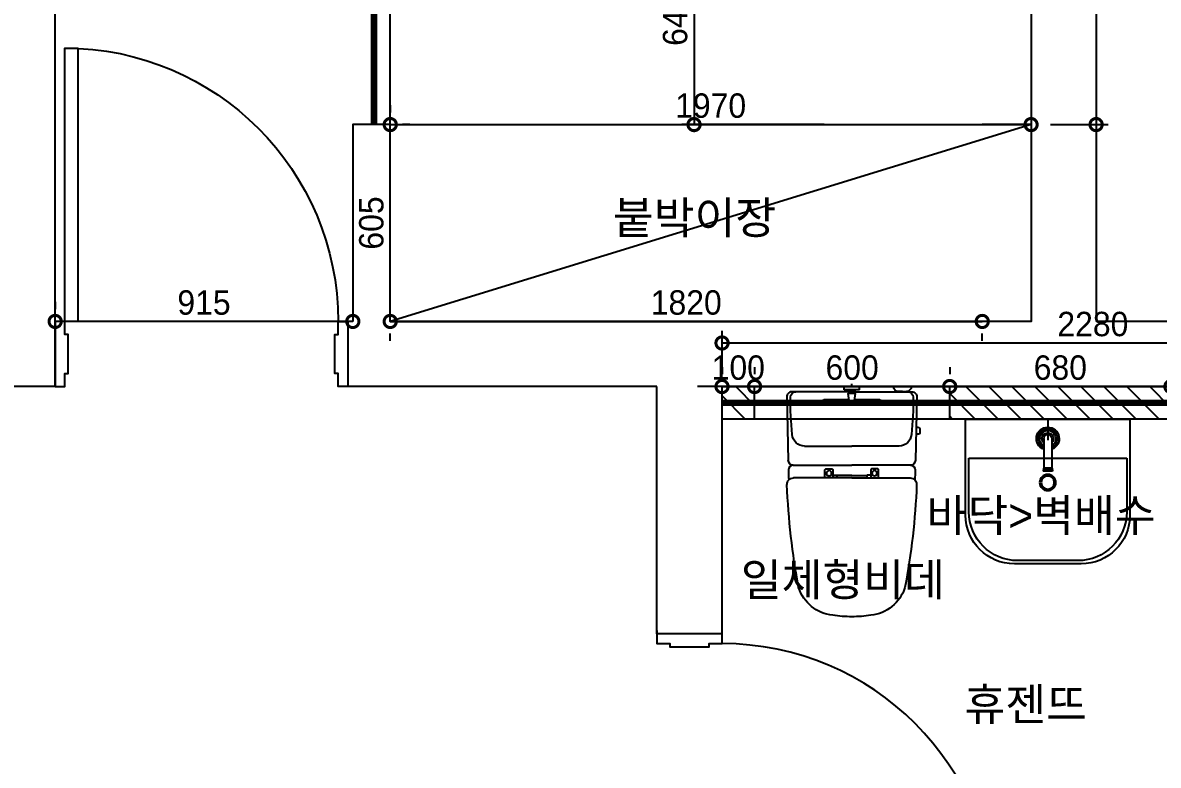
# Model space of a CAD drawing. Header units: inches. Extents: x -53835 to 52744, y -79586 to -50910.
# Drawn here: x 2999 to 6490, y -58781 to -56499 of the extents above; entities that cross this region are included whole.
import ezdxf

# ---------------------------------------------------------------- set-up
doc = ezdxf.new("R2010")
doc.units = ezdxf.units.IN
doc.header["$LTSCALE"] = 50
doc.header["$MEASUREMENT"] = 0
doc.linetypes.add('HID', pattern=[2.5, 1.5, -1])
doc.linetypes.add('HIDDEN', pattern=[0.375, 0.25, -0.125])
for name, color, linetype in [('0-ELC TEXT', 7, 'Continuous'), ('03-WAL NEW', 3, 'Continuous'), ('06-FUR', 6, 'Continuous'), ('06-LIGHT', 4, 'Continuous'), ('07-DIM WAL', 5, 'Continuous'), ('CO-BATH', 6, 'Continuous'), ('CO-DO-FR', 7, 'Continuous'), ('CO-DOOR', 8, 'Continuous'), ('E-HAT', 251, 'Continuous'), ('fin', 5, 'Continuous'), ('HL', 6, 'HIDDEN'), ('도면층2', 2, 'Continuous'), ('도면층4', 4, 'Continuous')]:
    doc.layers.add(name, color=color, linetype=linetype)
doc.styles.add('스타일1', font='HY울릉도M.TTF')
doc.styles.add('코레일둥고', font='Korail_Round_Gothic_Medium.ttf')
doc.dimstyles.new('30', dxfattribs={"dimscale": 30, "dimtxt": 2.5, "dimasz": 2.5, "dimexe": 1.25, "dimexo": 2, "dimtad": 1, "dimdec": 0, "dimtxsty": '스타일1', "dimblk": 'DOTSMALL', "dimcen": 2.5, "dimclrd": 1, "dimclre": 1, "dimclrt": 2, "dimadec": 0, "dimazin": 0, "dimtfac": 1, "dimtix": 1, "dimtmove": 0, "dimatfit": 3, "dimldrblk": 'DOTSMALL', "dimfxl": 1.25, "dimarcsym": 0})

# ---------------------------------------------------------------- blocks, each defined once
blk = doc.blocks.new('D-001')
at = {"layer": 'CO-DO-FR'}
for points in [[(0, 200), (0, 0), (30, 0), (30, 40), (40, 40), (40, 160), (30, 160), (30, 200), (0, 200)], [(900, 200), (900, 0), (870, 0), (870, 40), (860, 40), (860, 160), (870, 160), (870, 200), (900, 200)]]:
    blk.add_lwpolyline(points, close=True, dxfattribs=at)
at = {"layer": 'CO-DOOR'}
blk.add_lwpolyline([(830, 1040), (830, 200), (870, 200), (870, 1040)], close=True, dxfattribs=at)
blk.add_arc((870, 200), 840, 90, 180, dxfattribs=at)
blk = doc.blocks.new('vudauseh')
at = {"layer": '도면층2'}
for p, q in [((-37965, -55445.2), (-37965, -58645.2)), ((-41165, -58845.2), (-41165, -55645.2)), ((-38165, -55645.2), (-38165, -58645.2)), ((-40265, -58645.2), (-40265, -58845.2)), ((-40265, -58645.2), (-40265, -58845.2)), ((-40250, -58645.2), (-40265, -58645.2)), ((-38165, -58645.2), (-40135, -58645.2)), ((-36635, -58645.2), (-37965, -58645.2)), ((-41165, -58845.2), (-41380.2, -58845.2)), ((-39315, -58845.2), (-40265, -58845.2)), ((-39315, -59605.2), (-39315, -58845.2)), ((-36835, -58845.2), (-39115, -58845.2)), ((-39115, -59605.2), (-39115, -58845.2)), ((-39115, -59605.2), (-39315, -59605.2))]:
    blk.add_line(p, q, dxfattribs=at)
blk.add_lwpolyline([(-40135, -58645.2), (-40135, -58040.2), (-40250, -58040.2), (-40250, -58645.2)], dxfattribs=at)
at = {"layer": '도면층4'}
blk.add_line((-39115, -59605.2), (-39315, -59605.2), dxfattribs=at)
at = {"layer": 'CO-DOOR', "xscale": -1}
blk.add_blockref('D-001', (-40265, -58845.2), dxfattribs=at)
at = {"layer": 'CO-DOOR', "rotation": 270}
blk.add_blockref('D-001', (-39315, -59605.2), dxfattribs=at)
blk = doc.blocks.new('_DOTSMALL')
at = {"color": 0, "linetype": 'ByBlock', "const_width": 0.5}
blk.add_lwpolyline([(-0.0625, 0, 1), (0.0625, 0, 1)], format="xyb", close=True, dxfattribs=at)
blk = doc.blocks.new('*D170')
at = {"layer": '07-DIM WAL', "color": 1, "lineweight": -2, "transparency": 16777216}
for p, q in [((4128.6, -57417), (5948.6, -57417)), ((4128.6, -57477), (4128.6, -57454.5)), ((5948.6, -57477), (5948.6, -57454.5))]:
    blk.add_line(p, q, dxfattribs=at)
at = {"layer": 'Defpoints', "color": 0, "transparency": 16777216}
for p in [(4128.6, -57417), (5948.6, -57417), (5948.6, -57417)]:
    blk.add_point(p, dxfattribs=at)
at = {"layer": '07-DIM WAL', "color": 1, "lineweight": -2, "transparency": 16777216, "xscale": 75, "yscale": 75, "zscale": 75, "rotation": 180}
blk.add_blockref('_DOTSMALL', (4128.6, -57417), dxfattribs=at)
at = {"layer": '07-DIM WAL', "color": 1, "lineweight": -2, "transparency": 16777216, "xscale": 75, "yscale": 75, "zscale": 75}
blk.add_blockref('_DOTSMALL', (5948.6, -57417), dxfattribs=at)
at = {"layer": '07-DIM WAL', "color": 2, "transparency": 16777216, "insert": (5038.6, -57359.2), "char_height": 75, "attachment_point": 5, "style": '스타일1'}
blk.add_mtext('1820', dxfattribs=at)
blk = doc.blocks.new('*D171')
at = {"layer": '07-DIM WAL', "color": 1, "lineweight": -2, "transparency": 16777216}
for p, q in [((3098.6, -57357), (3098.6, -57379.5)), ((4013.6, -57357), (4013.6, -57379.5)), ((4013.6, -57417), (3098.6, -57417))]:
    blk.add_line(p, q, dxfattribs=at)
at = {"layer": 'Defpoints', "color": 0, "transparency": 16777216}
for p in [(3098.6, -57417), (3098.6, -57417), (4013.6, -57417)]:
    blk.add_point(p, dxfattribs=at)
at = {"layer": '07-DIM WAL', "color": 1, "lineweight": -2, "transparency": 16777216, "xscale": 75, "yscale": 75, "zscale": 75, "rotation": 180}
blk.add_blockref('_DOTSMALL', (3098.6, -57417), dxfattribs=at)
at = {"layer": '07-DIM WAL', "color": 1, "lineweight": -2, "transparency": 16777216, "xscale": 75, "yscale": 75, "zscale": 75}
blk.add_blockref('_DOTSMALL', (4013.6, -57417), dxfattribs=at)
at = {"layer": '07-DIM WAL', "color": 2, "transparency": 16777216, "insert": (3556.1, -57359.3), "char_height": 75, "attachment_point": 5, "style": '스타일1'}
blk.add_mtext('915', dxfattribs=at)
blk = doc.blocks.new('*D172')
at = {"layer": '07-DIM WAL', "color": 1, "lineweight": -2, "transparency": 16777216}
for p, q in [((4128.6, -57417), (4128.6, -56812)), ((4188.6, -56812), (4166.1, -56812)), ((4188.6, -57417), (4166.1, -57417))]:
    blk.add_line(p, q, dxfattribs=at)
at = {"layer": 'Defpoints', "color": 0, "transparency": 16777216}
for p in [(4128.6, -56812), (4128.6, -56812), (4128.6, -57417)]:
    blk.add_point(p, dxfattribs=at)
at = {"layer": '07-DIM WAL', "color": 1, "lineweight": -2, "transparency": 16777216, "xscale": 75, "yscale": 75, "zscale": 75}
for p, rotation in [((4128.6, -56812), 90), ((4128.6, -57417), 270)]:
    blk.add_blockref('_DOTSMALL', p, dxfattribs=dict(at, rotation=rotation))
at = {"layer": '07-DIM WAL', "color": 2, "transparency": 16777216, "insert": (4070.8, -57114.5), "char_height": 75, "attachment_point": 5, "rotation": 90, "style": '스타일1'}
blk.add_mtext('605', dxfattribs=at)
blk = doc.blocks.new('A$C4B2D31F0')
for p, q in [((168.9, 707.3), (216.9, 707.3)), ((192.9, 707.3), (192.9, 716))]:
    blk.add_line(p, q)
at = {"layer": 'fin', "color": 4}
for p, q in [((185, 690.9), (20.4, 690.9)), ((37.2, 692.3), (24.7, 692.3)), ((37.2, 692.3), (49.7, 692.3)), ((200.9, 690.9), (365.5, 690.9)), ((47.7, 523.7), (192.9, 523.7)), ((338.2, 523.7), (192.9, 523.7)), ((12.6, 465.9), (192.9, 465.9)), ((373.3, 465.9), (192.9, 465.9)), ((192.9, 426.6), (13.7, 426.6)), ((192.9, 426.6), (372.2, 426.6))]:
    blk.add_line(p, q, dxfattribs=at)
for points in [[(20.4, 690.9), (7.9, 690.9, 0.421209), (-7.1, 675.5), (-2.4, 480.5, 0.001659)], [(365.5, 690.9), (378, 690.9, -0.421209), (392.9, 675.5), (388.3, 480.5, -0.001659)], [(12.6, 465.9, 0.371724), (-1.8, 451.2, 0.003515), (-1, 420.3, 0.320541)], [(373.3, 465.9, -0.371724), (387.7, 451.2, -0.003515), (386.9, 420.3, -0.320541)]]:
    blk.add_lwpolyline(points, format="xyb", dxfattribs=at)
for centre, radius, start, end in [((24.7, 707.3), 15, 180, 270), ((49.7, 707.3), 15, 270, 0), ((1004.3, 663.1), 1000, 179.3116, 185.9437), ((20.4, 674.9), 16, 90, 179.3116), ((365.5, 674.9), 16, 0.6884, 90), ((-618.4, 663.1), 1000, 354.0563, 0.6884), ((49.4, 563.7), 40, 185.9437, 267.5129), ((336.5, 563.7), 40, 272.4871, 354.0563), ((12.6, 480.9), 15, 181.3651, 270), ((373.3, 480.9), 15, 270, 358.6349), ((13.7, 406.6), 20, 90, 182.3333), ((372.2, 406.6), 20, 357.6667, 90), ((2197.7, 495.6), 2205.9, 182.3333, 190.6081), ((-1811.8, 495.6), 2205.9, 349.3919, 357.6667), ((148.7, 128.9), 125.5, 198.2964, 263.4241), ((237.2, 128.9), 125.5, 276.5759, 341.7036), ((192.9, 405.9), 405.9, 261.6993, 270), ((192.9, 405.9), 405.9, 270, 278.3007)]:
    blk.add_arc(centre, radius, start, end, dxfattribs=at)
at = {"layer": 'HL', "linetype": 'Continuous'}
for p, q in [((168.9, 697.3), (168.9, 707.3)), ((216.9, 697.3), (216.9, 707.3)), ((106.4, 666.3), (184.4, 666.3)), ((168.9, 697.3), (216.9, 697.3)), ((186, 692.5), (180.6, 697.3)), ((181.6, 685.5), (186, 692.5)), ((187, 651.2), (181.6, 685.5)), ((181.6, 685.5), (204.3, 685.5)), ((186, 692.5), (199.9, 692.5)), ((198.9, 651.2), (204.3, 685.5)), ((199.9, 692.5), (205.3, 697.3)), ((204.3, 685.5), (199.9, 692.5)), ((201.4, 666.3), (279.4, 666.3)), ((106.4, 659.3), (185.5, 659.3)), ((187, 651.2), (198.9, 651.2)), ((200.4, 659.3), (279.4, 659.3)), ((-16, 576.9), (-16, 564.8)), ((-12, 580.9), (-4.8, 580.9)), ((-12, 560.8), (-4.3, 560.8)), ((192.9, 433.7), (146.6, 433.7)), ((192.9, 433.7), (239.3, 433.7))]:
    blk.add_line(p, q, dxfattribs=at)
for points in [[(110.4, 426.6), (110.4, 450.8, -0.414214), (114.4, 454.8), (130.9, 454.8, -0.414214), (134.9, 450.8), (134.9, 435.2), (134.9, 426.6)], [(275.5, 426.6), (275.5, 450.8, 0.414214), (271.5, 454.8), (255, 454.8, 0.414214), (251, 450.8), (251, 435.2), (251, 426.6)], [(134.9, 435.2), (144.6, 435.2, -0.414214), (146.6, 433.2), (146.6, 426.6)], [(251, 435.2), (241.3, 435.2, 0.414214), (239.3, 433.2), (239.3, 426.6)]]:
    blk.add_lwpolyline(points, format="xyb", dxfattribs=at)
for centre in [(122.9, 440.9), (262.9, 440.9)]:
    blk.add_circle(centre, 8, dxfattribs=at)
for centre, radius, start, end in [((106.4, 662.8), 3.5, 90, 270), ((279.4, 662.8), 3.5, 270, 90), ((-12, 576.9), 4, 90, 180), ((-12, 564.8), 4, 180, 270)]:
    blk.add_arc(centre, radius, start, end, dxfattribs=at)
blk = doc.blocks.new('B-003')
blk.add_line((0, 0), (0, -65))
at = {"layer": 'CO-BATH'}
for p, q in [((-252.5, 0), (-252.5, -295)), ((252.5, 0), (-252.5, 0)), ((252.5, -295), (252.5, 0)), ((-102.5, -445), (102.5, -445))]:
    blk.add_line(p, q, dxfattribs=at)
at = {"layer": 'CO-BATH', "color": 8}
for p, q in [((-12.5, -60), (-12.5, -150.5)), ((12.5, -60), (12.5, -150.5)), ((-242.5, -120), (-242.5, -285)), ((242.5, -120), (-242.5, -120)), ((242.5, -285), (242.5, -120)), ((-14.5, -155.5), (-14.5, -160.5)), ((-14.5, -160.5), (14.5, -160.5)), ((-13.5, -150.5), (-13.5, -155.5)), ((13.5, -150.5), (13.5, -155.5)), ((14.5, -155.5), (14.5, -160.5)), ((-92.5, -435), (92.5, -435))]:
    blk.add_line(p, q, dxfattribs=at)
at = {"layer": 'CO-BATH', "color": 251}
for p, q in [((-14.5, -155.5), (14.5, -155.5)), ((-13.5, -150.5), (13.5, -150.5))]:
    blk.add_line(p, q, dxfattribs=at)
at = {"layer": 'CO-BATH', "color": 8}
blk.add_circle((0, -195), 25, dxfattribs=at)
at = {"layer": 'CO-BATH', "color": 251}
blk.add_circle((0, -195), 20, dxfattribs=at)
at = {"layer": 'CO-BATH', "color": 8}
for centre, radius, start, end in [((0, -60), 35, 290.9248, 249.0751), ((0, -60), 12.5, 360, 180), ((-92.5, -285), 150, 180, 270), ((92.5, -285), 150, 270, 0)]:
    blk.add_arc(centre, radius, start, end, dxfattribs=at)
at = {"layer": 'CO-BATH', "color": 251}
for radius, start, end in [(30, 294.6243, 245.3757), (25, 300, 240), (18, 313.9829, 226.017)]:
    blk.add_arc((0, -60), radius, start, end, dxfattribs=at)
at = {"layer": 'CO-BATH'}
for centre, start, end in [((-102.5, -295), 180, 270), ((102.5, -295), 270, 0)]:
    blk.add_arc(centre, 150, start, end, dxfattribs=at)
blk = doc.blocks.new('*D183')
at = {"layer": '07-DIM WAL', "color": 1, "lineweight": -2, "transparency": 16777216}
for p, q in [((5848.6, -57557), (5848.6, -57579.5)), ((6528.6, -57557), (6528.6, -57579.5)), ((6528.6, -57617), (5848.6, -57617))]:
    blk.add_line(p, q, dxfattribs=at)
at = {"layer": 'Defpoints', "color": 0, "transparency": 16777216}
for p in [(5848.6, -57617), (5848.6, -57617), (6528.6, -57617)]:
    blk.add_point(p, dxfattribs=at)
at = {"layer": '07-DIM WAL', "color": 1, "lineweight": -2, "transparency": 16777216, "xscale": 75, "yscale": 75, "zscale": 75, "rotation": 180}
blk.add_blockref('_DOTSMALL', (5848.6, -57617), dxfattribs=at)
at = {"layer": '07-DIM WAL', "color": 1, "lineweight": -2, "transparency": 16777216, "xscale": 75, "yscale": 75, "zscale": 75}
blk.add_blockref('_DOTSMALL', (6528.6, -57617), dxfattribs=at)
at = {"layer": '07-DIM WAL', "color": 2, "transparency": 16777216, "insert": (6188.6, -57559.2), "char_height": 75, "attachment_point": 5, "style": '스타일1'}
blk.add_mtext('680', dxfattribs=at)
blk = doc.blocks.new('*D184')
at = {"layer": '07-DIM WAL', "color": 1, "lineweight": -2, "transparency": 16777216}
for p, q in [((5248.6, -57557), (5248.6, -57579.5)), ((5848.6, -57557), (5848.6, -57579.5)), ((5848.6, -57617), (5248.6, -57617))]:
    blk.add_line(p, q, dxfattribs=at)
at = {"layer": 'Defpoints', "color": 0, "transparency": 16777216}
for p in [(5248.6, -57617), (5248.6, -57617), (5848.6, -57617)]:
    blk.add_point(p, dxfattribs=at)
at = {"layer": '07-DIM WAL', "color": 1, "lineweight": -2, "transparency": 16777216, "xscale": 75, "yscale": 75, "zscale": 75, "rotation": 180}
blk.add_blockref('_DOTSMALL', (5248.6, -57617), dxfattribs=at)
at = {"layer": '07-DIM WAL', "color": 1, "lineweight": -2, "transparency": 16777216, "xscale": 75, "yscale": 75, "zscale": 75}
blk.add_blockref('_DOTSMALL', (5848.6, -57617), dxfattribs=at)
at = {"layer": '07-DIM WAL', "color": 2, "transparency": 16777216, "insert": (5548.6, -57559.2), "char_height": 75, "attachment_point": 5, "style": '스타일1'}
blk.add_mtext('600', dxfattribs=at)
blk = doc.blocks.new('*D185')
at = {"layer": '07-DIM WAL', "color": 1, "lineweight": -2, "transparency": 16777216}
for p, q in [((5148.6, -57557), (5148.6, -57579.5)), ((5248.6, -57557), (5248.6, -57579.5)), ((5148.6, -57617), (5073.6, -57617)), ((5248.6, -57617), (5148.6, -57617)), ((5248.6, -57617), (5323.6, -57617))]:
    blk.add_line(p, q, dxfattribs=at)
at = {"layer": 'Defpoints', "color": 0, "transparency": 16777216}
for p in [(5148.6, -57617), (5148.6, -57617), (5248.6, -57617)]:
    blk.add_point(p, dxfattribs=at)
at = {"layer": '07-DIM WAL', "color": 1, "lineweight": -2, "transparency": 16777216, "xscale": 75, "yscale": 75, "zscale": 75}
blk.add_blockref('_DOTSMALL', (5148.6, -57617), dxfattribs=at)
at = {"layer": '07-DIM WAL', "color": 1, "lineweight": -2, "transparency": 16777216, "xscale": 75, "yscale": 75, "zscale": 75, "rotation": 180}
blk.add_blockref('_DOTSMALL', (5248.6, -57617), dxfattribs=at)
at = {"layer": '07-DIM WAL', "color": 2, "transparency": 16777216, "insert": (5198.6, -57559.3), "char_height": 75, "attachment_point": 5, "style": '스타일1'}
blk.add_mtext('100', dxfattribs=at)
blk = doc.blocks.new('*D154')
at = {"layer": '07-DIM WAL', "color": 1, "lineweight": -2, "transparency": 16777216}
for p, q in [((5148.6, -57557), (5148.6, -57445.7)), ((7428.6, -57557), (7428.6, -57445.7)), ((5148.6, -57483.2), (7428.6, -57483.2))]:
    blk.add_line(p, q, dxfattribs=at)
at = {"layer": 'Defpoints', "color": 0, "transparency": 16777216}
for p in [(7428.6, -57483.2), (5148.6, -57617), (7428.6, -57617)]:
    blk.add_point(p, dxfattribs=at)
at = {"layer": '07-DIM WAL', "color": 1, "lineweight": -2, "transparency": 16777216, "xscale": 75, "yscale": 75, "zscale": 75, "rotation": 180}
blk.add_blockref('_DOTSMALL', (5148.6, -57483.2), dxfattribs=at)
at = {"layer": '07-DIM WAL', "color": 1, "lineweight": -2, "transparency": 16777216, "xscale": 75, "yscale": 75, "zscale": 75}
blk.add_blockref('_DOTSMALL', (7428.6, -57483.2), dxfattribs=at)
at = {"layer": '07-DIM WAL', "color": 2, "transparency": 16777216, "insert": (6288.6, -57425.4), "char_height": 75, "attachment_point": 5, "style": '스타일1'}
blk.add_mtext('2280', dxfattribs=at)
blk = doc.blocks.new('*D197')
at = {"layer": '07-DIM WAL', "color": 1, "lineweight": -2, "transparency": 16777216}
for p, q in [((4128.6, -56752), (4128.6, -56774.5)), ((6098.6, -56752), (6098.6, -56774.5)), ((4128.6, -56812), (6098.6, -56812))]:
    blk.add_line(p, q, dxfattribs=at)
at = {"layer": 'Defpoints', "color": 0, "transparency": 16777216}
for p in [(4128.6, -56812), (6098.6, -56812), (6098.6, -56812)]:
    blk.add_point(p, dxfattribs=at)
at = {"layer": '07-DIM WAL', "color": 1, "lineweight": -2, "transparency": 16777216, "xscale": 75, "yscale": 75, "zscale": 75, "rotation": 180}
blk.add_blockref('_DOTSMALL', (4128.6, -56812), dxfattribs=at)
at = {"layer": '07-DIM WAL', "color": 1, "lineweight": -2, "transparency": 16777216, "xscale": 75, "yscale": 75, "zscale": 75}
blk.add_blockref('_DOTSMALL', (6098.6, -56812), dxfattribs=at)
at = {"layer": '07-DIM WAL', "color": 2, "transparency": 16777216, "insert": (5113.6, -56754.2), "char_height": 75, "attachment_point": 5, "style": '스타일1'}
blk.add_mtext('1970', dxfattribs=at)
blk = doc.blocks.new('*D199')
at = {"layer": '07-DIM WAL', "color": 1, "lineweight": -2, "transparency": 16777216}
for p, q in [((6158.6, -54417), (6336.1, -54417)), ((6298.6, -54417), (6298.6, -56812)), ((6158.6, -56812), (6336.1, -56812))]:
    blk.add_line(p, q, dxfattribs=at)
at = {"layer": 'Defpoints', "color": 0, "transparency": 16777216}
for p in [(6098.6, -54417), (6098.6, -56812), (6298.6, -56812)]:
    blk.add_point(p, dxfattribs=at)
at = {"layer": '07-DIM WAL', "color": 1, "lineweight": -2, "transparency": 16777216, "xscale": 75, "yscale": 75, "zscale": 75}
for p, rotation in [((6298.6, -54417), 90), ((6298.6, -56812), 270)]:
    blk.add_blockref('_DOTSMALL', p, dxfattribs=dict(at, rotation=rotation))
at = {"layer": '07-DIM WAL', "color": 2, "transparency": 16777216, "insert": (6240.8, -55614.5), "char_height": 75, "attachment_point": 5, "rotation": 90, "style": '스타일1'}
blk.add_mtext('2395', dxfattribs=at)
blk = doc.blocks.new('*D202')
at = {"layer": '07-DIM WAL', "color": 1, "lineweight": -2, "transparency": 16777216}
for p, q in [((5002.6, -56164.5), (5025.1, -56164.5)), ((5062.6, -56164.5), (5062.6, -56812)), ((5462.6, -56812), (5025.1, -56812))]:
    blk.add_line(p, q, dxfattribs=at)
at = {"layer": 'Defpoints', "color": 0, "transparency": 16777216}
for p in [(5062.6, -56164.5), (5062.6, -56812), (5522.6, -56812)]:
    blk.add_point(p, dxfattribs=at)
at = {"layer": '07-DIM WAL', "color": 1, "lineweight": -2, "transparency": 16777216, "xscale": 75, "yscale": 75, "zscale": 75}
for p, rotation in [((5062.6, -56164.5), 90), ((5062.6, -56812), 270)]:
    blk.add_blockref('_DOTSMALL', p, dxfattribs=dict(at, rotation=rotation))
at = {"layer": '07-DIM WAL', "color": 2, "transparency": 16777216, "insert": (5004.8, -56488.3), "char_height": 75, "attachment_point": 5, "rotation": 90, "style": '스타일1'}
blk.add_mtext('648', dxfattribs=at)

msp = doc.modelspace()

# ---------------------------------------------------------------- hatches: boundary and pattern name
at = {"layer": 'E-HAT'}
h = msp.add_hatch(dxfattribs=at)
h.set_pattern_fill('_USER', color=256, scale=50, angle=135, pattern_type=0)
h.set_pattern_definition([(135, (-82236.61, -20748.035), (-35.35534, -35.35534), [])])
h.paths.add_polyline_path([(5848.631, -57617.002), (6528.631, -57617.002), (6528.631, -57717.002), (5848.631, -57717.002)])
h.paths.add_polyline_path([(5148.631, -57617.002), (5248.631, -57617.002), (5248.631, -57717.002), (5148.631, -57717.002)])

# ---------------------------------------------------------------- linework, layer by layer
at = {"layer": '03-WAL NEW'}
for p, q in [((5248.631, -57717.002), (5248.631, -57617.002)), ((5848.631, -57717.002), (5848.631, -57617.002)), ((4948.631, -58367.002), (4948.631, -58377.002))]:
    msp.add_line(p, q, dxfattribs=at)
msp.add_lwpolyline([(5148.631, -57717.002), (5148.631, -57617.002), (6528.631, -57617.002), (6528.631, -57717.002)], close=True, dxfattribs=at)
at = {"layer": '06-FUR'}
msp.add_line((6098.631, -56812.002), (4128.631, -57417.002), dxfattribs=at)
msp.add_lwpolyline([(4128.631, -56812.002), (6098.631, -56812.002), (6098.631, -57417.002), (4128.631, -57417.002)], close=True, dxfattribs=at)
msp.add_lwpolyline([(5948.631, -56812.002), (6098.631, -56812.002), (6098.631, -56812.002), (5948.631, -56812.002), (5948.631, -56812.002)], dxfattribs=at)
at = {"layer": '06-LIGHT'}
msp.add_lwpolyline([(4128.631, -56812.002), (4128.631, -54617.002), (3298.631, -54617.002)], dxfattribs=at)
at = {"layer": '06-LIGHT', "color": 10, "linetype": 'HID', "const_width": 20}
for points in [[(4078.631, -54617.002), (4078.631, -56812.002)], [(6528.631, -57667.002), (5148.631, -57667.002)]]:
    msp.add_lwpolyline(points, dxfattribs=at)

# ---------------------------------------------------------------- block references
msp.add_blockref('vudauseh', (44263.598, 1228.239))
at = {"xscale": -1}
msp.add_blockref('A$C4B2D31F0', (5740.519, -58324.292), dxfattribs=at)
at = {"layer": '07-DIM WAL', "xscale": -1}
msp.add_blockref('B-003', (6150.025, -57717.002), dxfattribs=at)

# ---------------------------------------------------------------- texts
at = {"layer": '0-ELC TEXT', "style": '코레일둥고'}
for s, p in [('붙박이장', (4813.067, -57147.884)), ('바닥>벽배수', (5777.659, -58062.87)), ('일체형비데', (5206.361, -58260.43)), ('휴젠뜨', (5894.056, -58643.58))]:
    msp.add_text(s, height=100, dxfattribs=at).set_placement(p)

# ---------------------------------------------------------------- dimensions: what is measured, and where the dimension line sits
at = {"layer": '07-DIM WAL'}
for base, p1, p2, angle, picture, middle in [((6298.631, -56812.002), (6098.631, -54417.002), (6098.631, -56812.002), 90, '*D199', (6240.833, -55614.502)), ((5062.643453975, -56812.002142811), (5062.643453975, -56164.502142811), (5522.573936759, -56812.002142811), 90, '*D202', (5004.795584468, -56488.252142811)), ((7428.631, -57483.179), (5148.631, -57617.002), (7428.631, -57617.002), 180, '*D154', (6288.631, -57425.381)), ((5148.631, -57617.002), (5248.631, -57617.002), (5148.631, -57617.002), 180, '*D185', (5198.631, -57559.254)), ((5248.631, -57617.002), (5848.631, -57617.002), (5248.631, -57617.002), 180, '*D184', (5548.631, -57559.204)), ((5848.631, -57617.002), (6528.631, -57617.002), (5848.631, -57617.002), 180, '*D183', (6188.631, -57559.154))]:
    dim = msp.add_linear_dim(base=base, p1=p1, p2=p2, angle=angle, dimstyle='30', dxfattribs=at)
    dim.commit()
    dim.dimension.update_dxf_attribs({"geometry": picture, "text_midpoint": middle})
dim = msp.add_linear_dim(base=(6098.631, -56812.002), p1=(4128.631, -56812.002), p2=(6098.631, -56812.002), dimstyle='30', dxfattribs=at)
dim.commit()
dim.dimension.update_dxf_attribs({"geometry": '*D197', "text_midpoint": (5113.631, -56754.204)})
for base, p1, p2, angle, picture, middle in [((4128.631, -56812.002), (4128.631, -57417.002), (4128.631, -56812.002), 90, '*D172', (4070.833, -57114.502)), ((3098.631, -57417.002), (4013.631, -57417.002), (3098.631, -57417.002), 180, '*D171', (3556.131, -57359.304)), ((5948.631, -57417.002), (4128.631, -57417.002), (5948.631, -57417.002), 180, '*D170', (5038.631, -57359.204))]:
    dim = msp.add_linear_dim(base=base, p1=p1, p2=p2, angle=angle, dimstyle='30', override={"dimtfill": 0}, dxfattribs=at)
    dim.commit()
    dim.dimension.update_dxf_attribs({"geometry": picture, "text_midpoint": middle})

doc.saveas('drawing.dxf')
